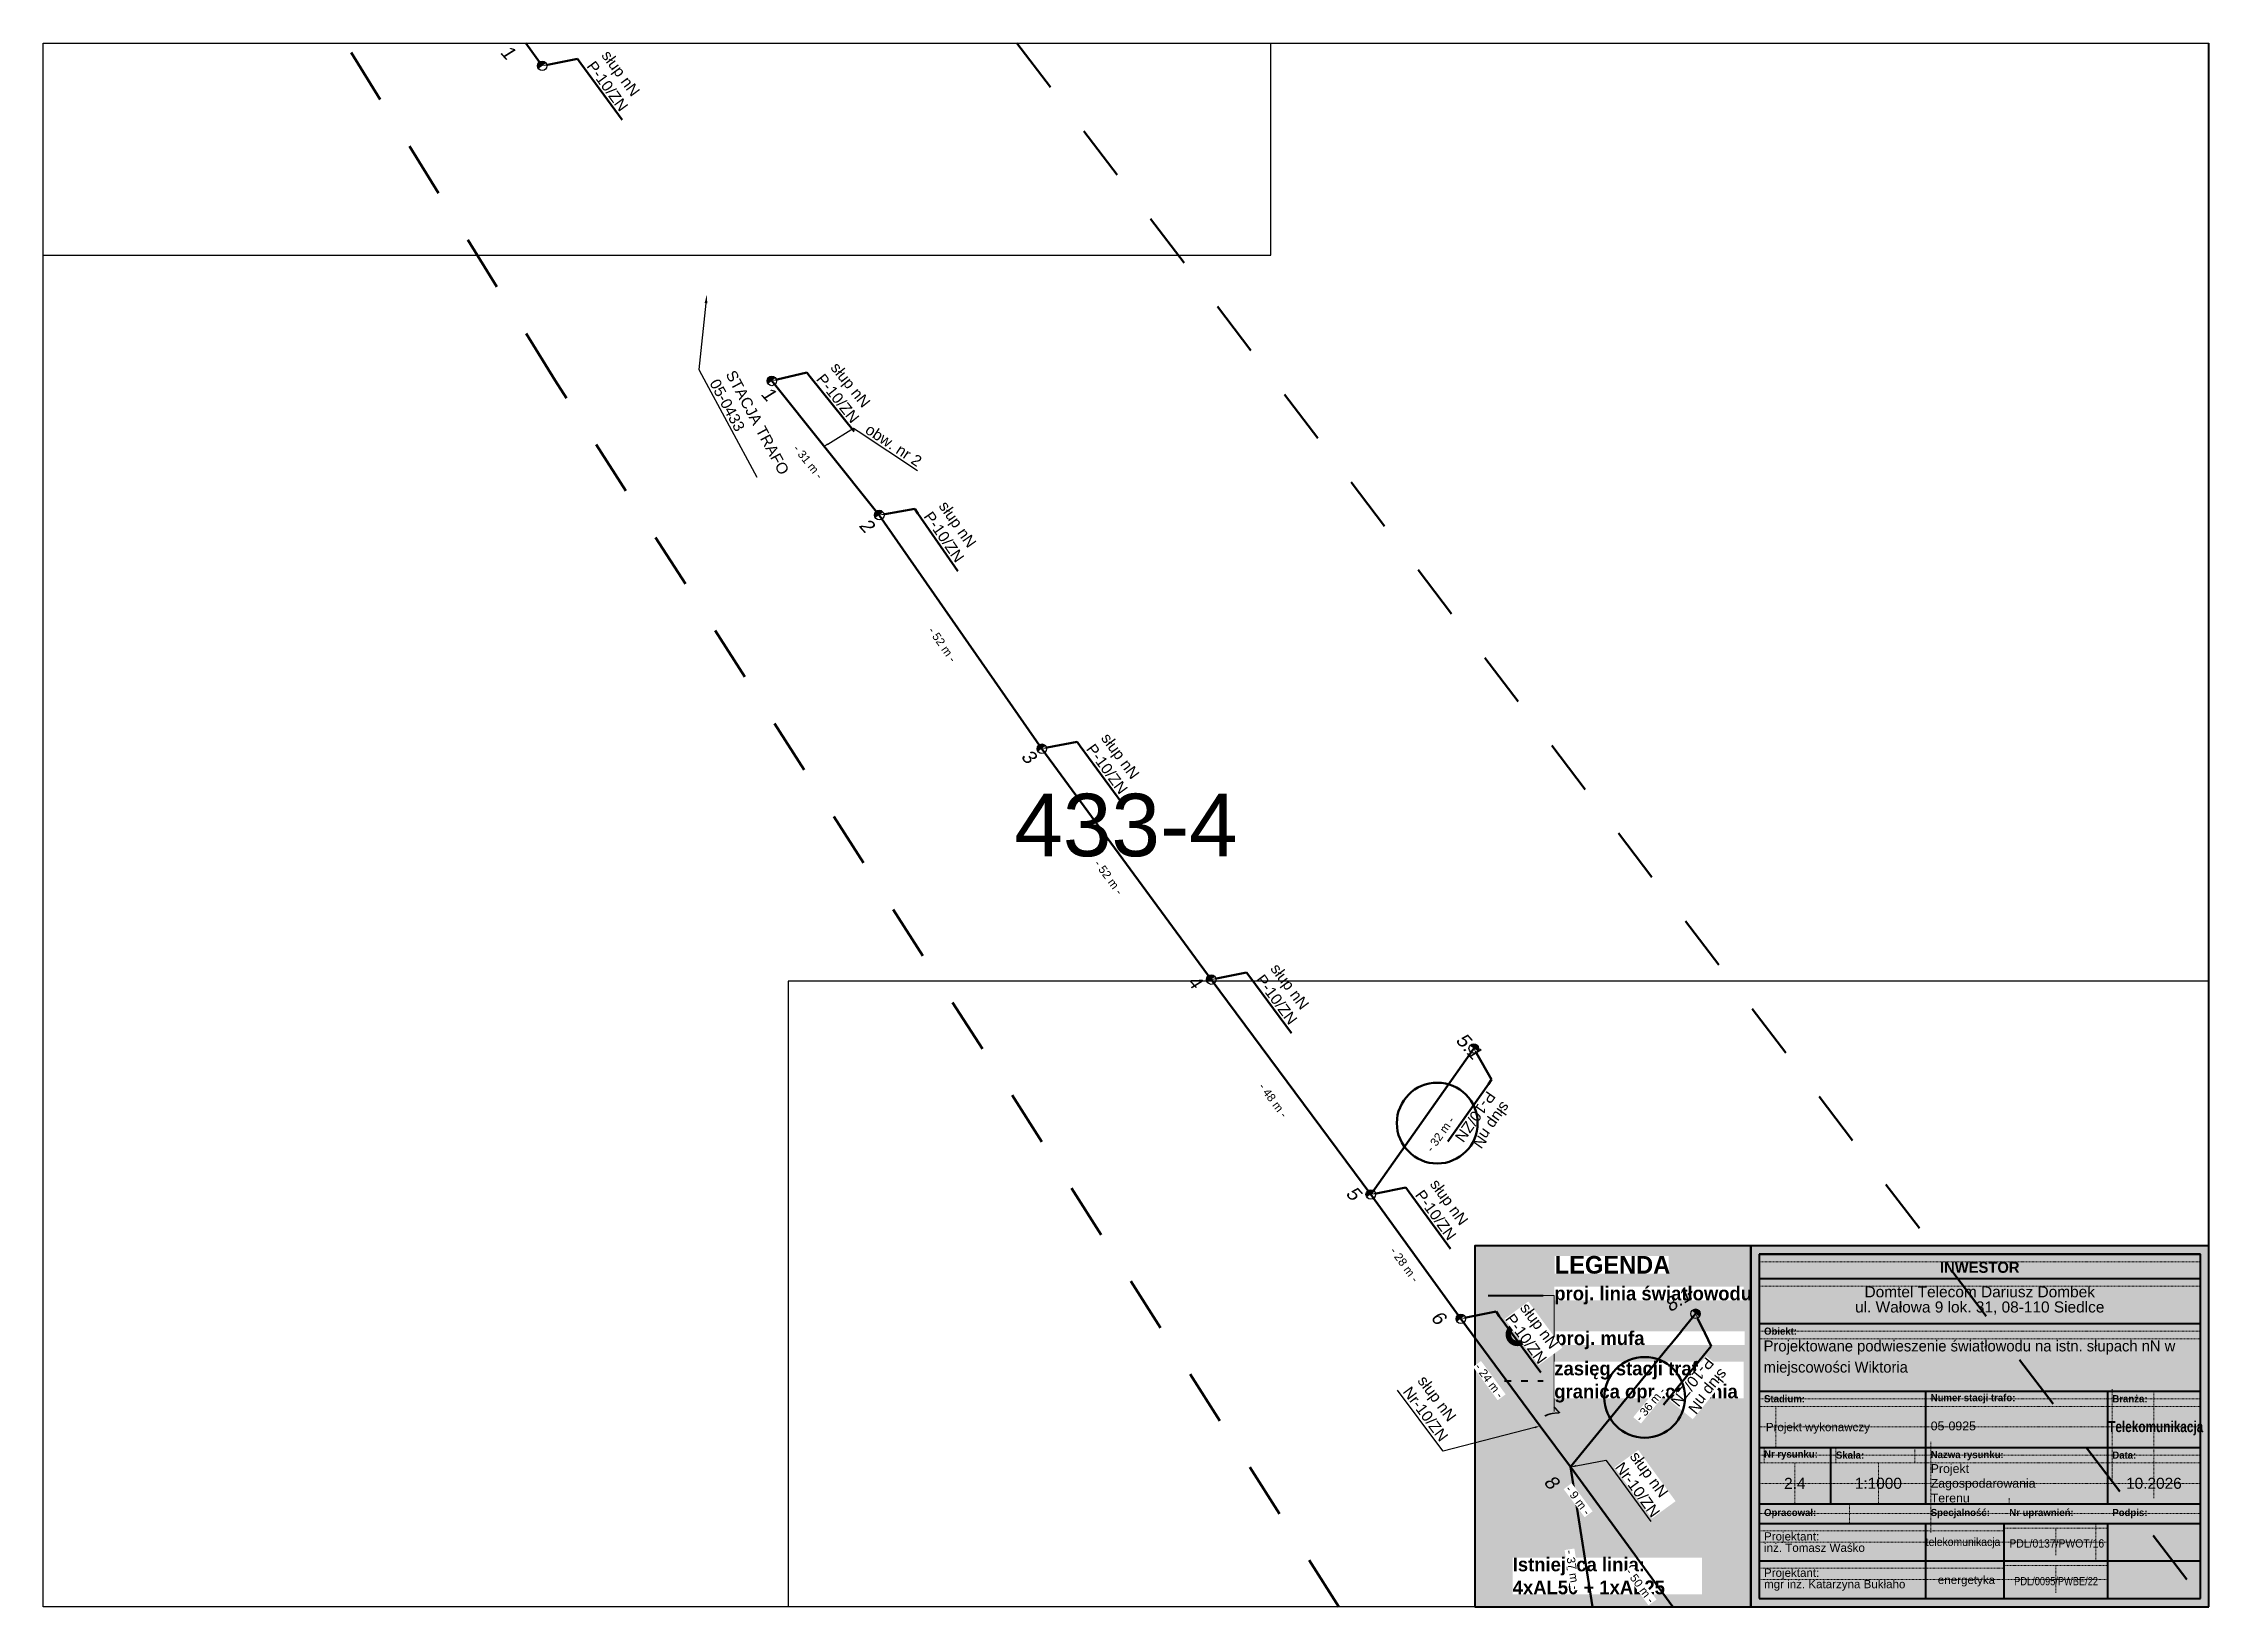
# Paper-space layout '433-4' of a CAD drawing. Header units: millimetres. Extents: x 0 to 393, y 0 to 283.
# The model-space entities are those that its viewports show. They can reach past a viewport. Long polylines and large blocks are cut down to what shows.
import ezdxf
from ezdxf import colors
from ezdxf.entities.mleader import LeaderData, LeaderLine
from ezdxf.enums import TextEntityAlignment as Align
from ezdxf.math import Vec2, Vec3

# ---------------------------------------------------------------- set-up
doc = ezdxf.new("R2010")
doc.units = ezdxf.units.MM
for name, pattern in [('4002', [2, 1, -1]), ('ACAD_ISO03W100', [30, 12, -18]), ('DGN Style 2', [0.005224, 0.003135, -0.00209])]:
    doc.linetypes.add(name, pattern=pattern)
doc.layers.add('!tele', color=30, linetype='Continuous', lineweight=50, plot=False)
doc.layers.add('@KonstrTabelki', color=253, linetype='DGN Style 2', lineweight=0, plot=False)
for name, color, linetype, lineweight in [('!trafo', 6, '4002', 50), ('@Tabelka', 7, 'Continuous', 13), ('_mm zasięg trafo', 6, 'ACAD_ISO03W100', 35), ('_numery', 7, 'Continuous', 40), ('_PRZEWIESZENIA', 6, 'Continuous', 50), ('_światłowód', 30, 'Continuous', 50)]:
    doc.layers.add(name, color=color, linetype=linetype, lineweight=lineweight)
for name, color, linetype in [('_MM mufy', 3, 'Continuous'), ('_MM opisy', 7, 'Continuous'), ('_MM slupy', 5, 'Continuous'), ('_mm trafo', 3, 'Continuous')]:
    doc.layers.add(name, color=color, linetype=linetype)
doc.layers.add('DIM', color=7, linetype='Continuous', plot=False)
doc.styles.add('BardzoMale-PrawaGora', font='arial.ttf', dxfattribs={"height": 0.0025})
doc.styles.get("Standard").update_dxf_attribs({"font": 'arial.ttf'})
doc.dimstyles.new('opis linie', dxfattribs={"dimtxt": 1.5, "dimasz": 0.18, "dimexe": 0.18, "dimexo": 0.0625, "dimgap": 2.5, "dimtad": 4, "dimdec": 0, "dimzin": 0, "dimdsep": 46, "dimtxsty": 'Standard', "dimcen": 0.09, "dimse1": 1, "dimse2": 1, "dimsd1": 1, "dimsd2": 1, "dimclrt": 256, "dimadec": 0, "dimazin": 0, "dimtfac": 1, "dimtdec": 0, "dimtofl": 0, "dimtmove": 0, "dimatfit": 3, "dimfxl": 1, "dimtfill": 1, "dimtolj": 1, "dimtzin": 0, "dimarcsym": 0})

# ---------------------------------------------------------------- blocks, each defined once
blk = doc.blocks.new('tabelka')
at = {"true_color": 0xffffff, "transparency": 33554687}
h = blk.add_hatch(color=7, dxfattribs=at)
h.dxf.hatch_style = 1
h.paths.add_polyline_path([(-83, 65.41), (0, 65.41), (0, 0), (-83, 0)])
at = {"layer": '@KonstrTabelki', "lineweight": 0}
for p, q in [((-1.5, 62.52), (-81.5, 62.52)), ((-1.5, 58.08), (-81.5, 58.08)), ((-1.5, 49.94), (-81.5, 49.94)), ((-81.5, 48.55), (-1.5, 48.55)), ((-17.47, 39.44), (-17.47, 22.94)), ((-1.5, 37.69), (-81.5, 37.69)), ((-81.5, 36.3), (-1.5, 36.3)), ((-78.46, 36.3), (-78.46, 28.86)), ((-9.93, 19.68), (-9.93, 39.08)), ((-81.5, 32.58), (-1.5, 32.58)), ((-80.6, 28.86), (-80.6, 26.08)), ((-67.58, 28.86), (-67.58, 26.08)), ((-53.27, 26.08), (-53.27, 28.86)), ((-50.39, 29.9), (-50.39, 18.64)), ((-17.47, 28.86), (-17.47, 22.94)), ((-9.93, 19.68), (-9.93, 28.86)), ((-1.5, 27.47), (-81.5, 27.47)), ((-81.5, 26.08), (-1.5, 26.08)), ((-74.99, 18.64), (-74.99, 26.08)), ((-59.88, 18.64), (-59.88, 26.08)), ((-1.5, 27.47), (-18.36, 27.47)), ((-1.5, 22.36), (-81.5, 22.36)), ((-36.15, 19.68), (-36.15, 18.64)), ((-1.5, 22.36), (-18.36, 22.36)), ((-81.5, 16.88), (-1.5, 16.88)), ((-65.11, 18.64), (-65.11, 15.11)), ((-50.39, 18.64), (-50.39, 13.41)), ((-37.05, 13.77), (-81.5, 13.77)), ((-37.05, 14.25), (-18.36, 14.25)), ((-27.71, 14.25), (-27.71, 9.31)), ((-20.43, 15.11), (-20.43, 8.31)), ((-37.05, 11.71), (-81.5, 11.71)), ((-18.36, 11.71), (-37.05, 11.71)), ((-37.05, 6.97), (-81.5, 6.97)), ((-37.05, 4.9), (-81.5, 4.9)), ((-37.05, 7.44), (-18.36, 7.44)), ((-18.36, 4.9), (-37.05, 4.9)), ((-27.71, 7.44), (-27.71, 2.5))]:
    blk.add_line(p, q, dxfattribs=at)
at = {"layer": '@KonstrTabelki'}
for points in [[(-51.29, 28.86), (-51.29, 39.08)], [(-51.29, 18.64), (-51.29, 28.86)]]:
    blk.add_lwpolyline(points, dxfattribs=at)
at = {"layer": '@Tabelka', "lineweight": 40}
for p, q in [((0, 65.41), (-83, 65.41)), ((-83, 65.41), (-83, 0)), ((-81.5, 63.91), (-1.5, 63.91)), ((-1.5, 63.91), (-81.5, 63.91)), ((-81.5, 63.91), (-81.5, 1.5)), ((-1.5, 1.5), (-1.5, 63.91)), ((0, 0), (0, 65.41)), ((-81.5, 59.47), (-1.5, 59.47)), ((-81.5, 51.33), (-1.5, 51.33)), ((-81.5, 39.08), (-1.5, 39.08)), ((-81.5, 39.08), (-18.36, 39.08)), ((-51.29, 28.86), (-51.29, 39.08)), ((-51.29, 28.86), (-51.29, 35.67)), ((-18.36, 39.08), (-18.36, 28.86)), ((-81.5, 28.86), (-18.36, 28.86)), ((-68.48, 18.64), (-68.48, 28.86)), ((-51.29, 18.64), (-51.29, 28.86)), ((-18.36, 28.86), (-1.5, 28.86)), ((-18.36, 28.86), (-18.36, 18.64)), ((-51.29, 18.64), (-51.29, 25.45)), ((-18.36, 25.45), (-18.36, 18.64)), ((-81.5, 18.64), (-1.5, 18.64)), ((-81.5, 18.64), (-1.5, 18.64)), ((-81.5, 15.11), (-1.5, 15.11)), ((-51.29, 1.5), (-51.29, 15.11)), ((-37.05, 1.5), (-37.05, 15.11)), ((-18.36, 15.11), (-18.36, 1.5)), ((-81.5, 8.31), (-1.5, 8.31)), ((-81.5, 8.31), (-1.5, 8.31)), ((-81.5, 1.5), (-1.5, 1.5)), ((-83, 0), (0, 0))]:
    blk.add_line(p, q, dxfattribs=at)
at = {"layer": '@Tabelka'}
for s, insert, char_height, attachment_point, line_spacing_factor in [('{\\fLato Light|b1|i0|c238|p34;INWESTOR}', (-41.5, 62.52), 2, 2, 0.825), ('Domtel Telecom Dariusz Dombek\\Pul. Wałowa 9 lok. 31, 08-110 Siedlce', (-41.5, 58.08), 2, 2, 0.825), ('{\\fLato Light|b1|i0|c238|p34;Obiekt:}', (-80.6, 49.94), 1.3, 4, 0.946154), ('{\\fLato Light|b1|i0|c238|p34;Branża:}', (-17.47, 37.69), 1.3, 4, 0.946154), ('Projekt wykonawczy', (-80.27, 32.34), 1.5, 4, 0.825), ('{\\fLato Light|b1|i0|c238|p34;\\W0.8;Telekomunikacja}', (-9.6, 32.34), 2, 5, 0.76875), ('{\\fLato Light|b1|i0|c238|p34;Nr rysunku:}', (-80.6, 27.47), 1.3, 4, 0.946154), ('{\\fLato Light|b1|i0|c238|p34;Skala:}', (-67.58, 27.47), 1.3, 4, 0.946154), ('{\\fLato Light|b1|i0|c238|p34;Nazwa rysunku:}', (-50.39, 27.38), 1.3, 4, 0.946154), ('{\\fLato Light|b1|i0|c238|p34;Data:}', (-17.47, 27.47), 1.3, 4, 0.946154), ('10.2026', (-9.93, 22.36), 2, 5, 0.825), ('{\\fLato Light|b1|i0|c238|p34;Opracował:}', (-80.6, 16.88), 1.3, 4, 0.946154), ('{\\fLato Light|b1|i0|c238|p34;Specjalność:}', (-50.39, 16.88), 1.3, 4, 0.946154), ('{\\fLato Light|b1|i0|c238|p34;Nr uprawnień:}', (-36.15, 16.88), 1.3, 4, 0.946154), ('{\\fLato Light|b1|i0|c238|p34;Podpis:}', (-17.47, 16.88), 1.3, 4, 0.946154)]:
    blk.add_mtext(s, dxfattribs=dict(at, insert=insert, char_height=char_height, attachment_point=attachment_point, line_spacing_factor=line_spacing_factor))
for s, insert, char_height, width, attachment_point, line_spacing_factor in [('{\\fLato Light|b1|i0|c238|p34;Stadium:}', (-80.6, 37.69), 1.3, 8.6456, 4, 0.946154), ('{\\fLato Light|b1|i0|c238|p34;Numer stacji trafo:}', (-50.39, 37.69), 1.3, 16.1141, 4, 0.946154), ('Projektant:\\Pinż. Tomasz Waśko', (-80.6, 11.71), 1.5, 27.9275, 4, 0.825), ('{\\W0.9;telekomunikacja}', (-44.53, 11.53), 1.5, 22.915, 5, 0.825), ('{\\W0.9;PDL/0137/PWOT/16}', (-27.54, 11.46), 1.5, 22.915, 5, 0.825), ('Projektant:\\Pmgr inż. Katarzyna Bukłaho', (-80.6, 4.9), 1.5, 27.9275, 4, 0.825), ('energetyka', (-43.91, 4.64), 1.5, 22.915, 5, 0.825), ('{\\W0.8;PDL/0095/PWBE/22}', (-27.66, 4.62), 1.5, 22.915, 5, 0.825)]:
    blk.add_mtext(s, dxfattribs=dict(at, insert=insert, char_height=char_height, width=width, attachment_point=attachment_point, line_spacing_factor=line_spacing_factor))
blk = doc.blocks.new('mufa')
at = {"layer": '_MM mufy'}
h = blk.add_hatch(color=256, dxfattribs=at)
h.dxf.hatch_style = 1
h.paths.add_polyline_path([(2.15, 0.12, 1), (-2.1, -0.05, 1)])
h.paths.add_polyline_path([(-1.1, -0.01, -1), (1.15, 0.08, -1)], flags=16)
h.paths.add_polyline_path([(-0.83, 0, -1), (0.88, 0.07, -1)], flags=0)
blk = doc.blocks.new('legenda')
at = {"true_color": 0xffffff, "transparency": 33554687}
h = blk.add_hatch(color=7, dxfattribs=at)
h.dxf.hatch_style = 1
h.paths.add_polyline_path([(-50, 65.41), (0, 65.41), (0, 0), (-50, 0)])
at = {"lineweight": 40}
blk.add_lwpolyline([(0, 65.41), (-50, 65.41), (-50, 0)], dxfattribs=at)
at = {"layer": '_mm zasięg trafo', "lineweight": 40, "ltscale": 0.1}
blk.add_lwpolyline([(-47.62, 40.95), (-37.62, 40.95)], dxfattribs=at)
at = {"layer": '_światłowód', "lineweight": 40}
blk.add_lwpolyline([(-47.62, 56.41), (-37.62, 56.41)], dxfattribs=at)
at = {"layer": '_mm zasięg trafo'}
blk.add_blockref('mufa', (-42.35, 49.31), dxfattribs=at)
at = {"layer": '_mm zasięg trafo', "bg_fill": 3, "box_fill_scale": 1, "bg_fill_color": 256, "bg_fill_transparency": 0}
for s, width, heights, insert, char_height, attachment_point in [('{\\fLato Light|b1|i0|c238|p34;\\C7;LEGENDA}', 20.65, [-3.27], (-35.53, 63.58), 3.2, 1), ('\\pxt4;{\\fLato Light|b1|i0|c238|p34;\\C7;proj. linia światłowodu}', 34.3358, [0], (-35.62, 56.41), 2.5, 4)]:
    blk.add_mtext_dynamic_manual_height_columns(s, width=width, gutter_width=1, heights=heights, dxfattribs=dict(at, insert=insert, char_height=char_height, attachment_point=attachment_point))
at = {"layer": 'Defpoints', "color": 252, "lineweight": 0, "true_color": 0x939598}
blk.add_lwpolyline([(-37.62, 56.41), (-35.62, 56.41), (-35.62, 35.41)], dxfattribs=at)
at = {"layer": '_mm zasięg trafo', "char_height": 2.5, "attachment_point": 4, "bg_fill": 3, "box_fill_scale": 1, "bg_fill_color": 256, "bg_fill_transparency": 0}
for s, heights, insert in [('\\pxt4;{\\fLato Light|b1|i0|c238|p34;\\C7;proj. mufa}', [0], (-35.44, 48.3)), ('\\pxt4;{\\fLato Light|b1|i0|c238|p34;\\C7;zasięg stacji trafo - granica opracowania}', [-7.36], (-35.62, 40.72))]:
    blk.add_mtext_dynamic_manual_height_columns(s, width=34.3358, gutter_width=1, heights=heights, dxfattribs=dict(at, insert=insert))
at = {"lineweight": 40}
blk.add_lwpolyline([(-50, 0), (0, 0), (0, 65.41)], dxfattribs=at)
at = {"layer": '_mm zasięg trafo', "insert": (-43.16, 5.56), "char_height": 2.5, "attachment_point": 4, "bg_fill": 3, "box_fill_scale": 1, "bg_fill_color": 256, "bg_fill_transparency": 0}
blk.add_mtext_dynamic_manual_height_columns('\\pxt4;{\\fLato Light|b1|i0|c238|p34;\\C7;Istniejąca linia:\\P4xAL50 + 1xAL25}', width=34.3358, gutter_width=1, heights=[-6.79], dxfattribs=at)
blk = doc.blocks.new('ZN')
at = {"layer": '_MM slupy', "transparency": 33554687}
h = blk.add_hatch(color=256, dxfattribs=at)
h.dxf.hatch_style = 1
h.paths.add_polyline_path([(0, -0.86), (0, 0.86, 1)])
at = {"layer": '_MM slupy'}
blk.add_circle((0, 0), 0.857, dxfattribs=at)
blk = doc.blocks.new('*D320')
at = {"layer": 'Defpoints', "color": 0}
for p in [(7544631.11, 5807665.61), (7544631.85, 5807665.73), (7544636.81, 5807629.11)]:
    blk.add_point(p, dxfattribs=at)
at = {"layer": 'DIM', "insert": (7544631.47, 5807646.97), "char_height": 1.5, "attachment_point": 5, "rotation": 278.8759, "bg_fill": 3, "box_fill_scale": 1.1, "bg_fill_color": 9, "bg_fill_true_color": 13158600, "bg_fill_transparency": 0}
blk.add_mtext('\\A1;- 37 m -', dxfattribs=at)
blk = doc.blocks.new('*D330')
at = {"layer": 'Defpoints', "color": 0}
for p in [(7544631.11, 5807665.61), (7544631.72, 5807666.05), (7544660.41, 5807625.52)]:
    blk.add_point(p, dxfattribs=at)
at = {"layer": 'DIM', "insert": (7544643.73, 5807644.08), "char_height": 1.5, "attachment_point": 5, "rotation": 306.1614, "bg_fill": 3, "box_fill_scale": 1.1, "bg_fill_color": 9, "bg_fill_true_color": 13158600, "bg_fill_transparency": 0}
blk.add_mtext('\\A1;- 50 m -', dxfattribs=at)
blk = doc.blocks.new('*D331')
at = {"layer": 'Defpoints', "color": 0}
for p in [(7544653.76, 5807693.39), (7544654.34, 5807692.92), (7544631.11, 5807665.61)]:
    blk.add_point(p, dxfattribs=at)
at = {"layer": 'DIM', "insert": (7544645.55, 5807676.96), "char_height": 1.5, "attachment_point": 5, "rotation": 50.8084, "bg_fill": 3, "box_fill_scale": 1.1, "bg_fill_color": 9, "bg_fill_true_color": 13158600, "bg_fill_transparency": 0}
blk.add_mtext('\\A1;- 36 m -', dxfattribs=at)
blk = doc.blocks.new('*D332')
at = {"layer": 'Defpoints', "color": 0}
for p in [(7544625.58, 5807673.02), (7544626.18, 5807673.47), (7544631.11, 5807665.61)]:
    blk.add_point(p, dxfattribs=at)
at = {"layer": 'DIM', "insert": (7544632.47, 5807659.58), "char_height": 1.5, "attachment_point": 5, "rotation": 306.7336, "bg_fill": 3, "box_fill_scale": 1.1, "bg_fill_color": 9, "bg_fill_true_color": 13158600, "bg_fill_transparency": 0}
blk.add_mtext('\\A1;- 9 m -', dxfattribs=at)
blk = doc.blocks.new('*D333')
at = {"layer": 'Defpoints', "color": 0}
for p in [(7544611.21, 5807692.48), (7544611.81, 5807692.93), (7544625.58, 5807673.02)]:
    blk.add_point(p, dxfattribs=at)
at = {"layer": 'DIM', "insert": (7544616.38, 5807681.26), "char_height": 1.5, "attachment_point": 5, "rotation": 306.4436, "bg_fill": 3, "box_fill_scale": 1.1, "bg_fill_color": 9, "bg_fill_true_color": 13158600, "bg_fill_transparency": 0}
blk.add_mtext('\\A1;- 24 m -', dxfattribs=at)
blk = doc.blocks.new('*D334')
at = {"layer": 'Defpoints', "color": 0}
for p in [(7544595.48, 5807715.45), (7544594.87, 5807715.01), (7544611.21, 5807692.48)]:
    blk.add_point(p, dxfattribs=at)
at = {"layer": 'DIM', "insert": (7544601, 5807702.27), "char_height": 1.5, "attachment_point": 5, "rotation": 305.9517, "bg_fill": 3, "box_fill_scale": 1.1, "bg_fill_color": 9, "bg_fill_true_color": 13158600, "bg_fill_transparency": 0}
blk.add_mtext('\\A1;- 28 m -', dxfattribs=at)
blk = doc.blocks.new('*D335')
at = {"layer": 'Defpoints', "color": 0}
for p in [(7544613.54, 5807741.48), (7544614.15, 5807741.05), (7544594.87, 5807715.01)]:
    blk.add_point(p, dxfattribs=at)
at = {"layer": 'DIM', "insert": (7544607.49, 5807725.93), "char_height": 1.5, "attachment_point": 5, "rotation": 54.8037, "bg_fill": 3, "box_fill_scale": 1.1, "bg_fill_color": 9, "bg_fill_true_color": 13158600, "bg_fill_transparency": 0}
blk.add_mtext('\\A1;- 32 m -', dxfattribs=at)
blk = doc.blocks.new('*D336')
at = {"layer": 'Defpoints', "color": 0}
for p in [(7544486.31, 5807862.47), (7544505.21, 5807837.7), (7544505.8, 5807838.17)]:
    blk.add_point(p, dxfattribs=at)
at = {"layer": 'DIM', "insert": (7544492.92, 5807847.81), "char_height": 1.5, "attachment_point": 5, "rotation": 308.7316, "bg_fill": 3, "box_fill_scale": 1.1, "bg_fill_color": 9, "bg_fill_true_color": 13158600, "bg_fill_transparency": 0}
blk.add_mtext('\\A1;- 31 m -', dxfattribs=at)
blk = doc.blocks.new('*D337')
at = {"layer": 'Defpoints', "color": 0}
for p in [(7544505.8, 5807838.17), (7544534.64, 5807795.38), (7544535.26, 5807795.81)]:
    blk.add_point(p, dxfattribs=at)
at = {"layer": 'DIM', "insert": (7544517.23, 5807814.7), "char_height": 1.5, "attachment_point": 5, "rotation": 304.8174, "bg_fill": 3, "box_fill_scale": 1.1, "bg_fill_color": 9, "bg_fill_true_color": 13158600, "bg_fill_transparency": 0}
blk.add_mtext('\\A1;- 52 m -', dxfattribs=at)
blk = doc.blocks.new('*D338')
at = {"layer": 'Defpoints', "color": 0}
for p in [(7544535.26, 5807795.81), (7544565.37, 5807753.51), (7544565.97, 5807753.95)]:
    blk.add_point(p, dxfattribs=at)
at = {"layer": 'DIM', "insert": (7544547.38, 5807772.5), "char_height": 1.5, "attachment_point": 5, "rotation": 306.2651, "bg_fill": 3, "box_fill_scale": 1.1, "bg_fill_color": 9, "bg_fill_true_color": 13158600, "bg_fill_transparency": 0}
blk.add_mtext('\\A1;- 52 m -', dxfattribs=at)
blk = doc.blocks.new('*D339')
at = {"layer": 'Defpoints', "color": 0}
for p in [(7544565.97, 5807753.95), (7544594.27, 5807714.56), (7544594.87, 5807715.01)]:
    blk.add_point(p, dxfattribs=at)
at = {"layer": 'DIM', "insert": (7544577.2, 5807732.09), "char_height": 1.5, "attachment_point": 5, "rotation": 306.5816, "bg_fill": 3, "box_fill_scale": 1.1, "bg_fill_color": 9, "bg_fill_true_color": 13158600, "bg_fill_transparency": 0}
blk.add_mtext('\\A1;- 48 m -', dxfattribs=at)
blk = doc.blocks.new('*D340')
at = {"layer": 'Defpoints', "color": 0}
for p in [(7544420.59, 5807952.48), (7544421.19, 5807952.92), (7544444.7, 5807919.58)]:
    blk.add_point(p, dxfattribs=at)
at = {"layer": 'DIM', "insert": (7544430.63, 5807934.55), "char_height": 1.5, "attachment_point": 5, "rotation": 306.235, "bg_fill": 3, "box_fill_scale": 1.1, "bg_fill_color": 9, "bg_fill_true_color": 13158600, "bg_fill_transparency": 0}
blk.add_mtext('\\A1;- 41 m -', dxfattribs=at)
blk = doc.blocks.new('q')
at = {"layer": '_MM slupy'}
blk.add_blockref('ZN', (0, 0), dxfattribs=at)
at = {"layer": '_MM opisy'}
ml = blk.add_multileader_mtext('Standard', dxfattribs=at)
ml.set_content('\\pxql;słup nN\\PP-10/ZN', color=256)
ml.set_leader_properties()
ml.build(insert=Vec2(0, 0))
ml.multileader.update_dxf_attribs({"has_text_frame": 1, "text_left_attachment_type": 5, "text_right_attachment_type": 5, "dogleg_length": 1, "arrow_head_size": 1})
ctx = ml.context
ctx.base_point, ctx.char_height, ctx.arrow_head_size, ctx.landing_gap_size, ctx.plane_origin = Vec3(3.75, 5.9), 2, 1, 1, Vec3(1.72, -1.42)
ctx.left_attachment, ctx.right_attachment = 5, 5
notes = []
notes.append((ctx, [(0, (1, 1, 0), (2.75, 5.9), (1, 0), 1, [(0, [(0, 0), (2.75, 5.9)], 0, [])])]))
ctx.mtext.insert, ctx.mtext.flow_direction = Vec3(4.75, 11.7), 5
ctx.mtext.has_bg_fill, ctx.mtext.bg_color, ctx.mtext.bg_scale_factor, ctx.mtext.bg_transparency, ctx.mtext.use_window_bg_color = 1, -1023410175, 1, 0, 1
for ctx, leaders in notes:
    for number, flags, end, landing, length, lines in leaders:
        leader = LeaderData()
        leader.index, (leader.has_last_leader_line, leader.has_dogleg_vector, leader.attachment_direction) = number, flags
        leader.last_leader_point, leader.dogleg_vector, leader.dogleg_length = Vec3(end), Vec3(landing), length
        for number, points, colour, breaks in lines:
            line = LeaderLine()
            line.index, line.vertices, line.color, line.breaks = number, Vec3.list(points), colors.encode_raw_color(colour), breaks
            leader.lines.append(line)
        ctx.leaders.append(leader)

msp = doc.modelspace()

# ---------------------------------------------------------------- linework, layer by layer
at = {"layer": '!tele'}
for points in [[(7544366.04, 5808061.48), (7544356.3, 5808040.19), (7544385.84, 5807999.73), (7544420.59, 5807952.48), (7544444.7, 5807919.58)], [(7544486.31, 5807862.47), (7544505.8, 5807838.17), (7544535.26, 5807795.81), (7544565.97, 5807753.95), (7544594.87, 5807715.01)], [(7544613.54, 5807741.48), (7544594.87, 5807715.01), (7544611.21, 5807692.48), (7544625.58, 5807673.02), (7544631.11, 5807665.61)], [(7544653.76, 5807693.39), (7544631.11, 5807665.61), (7544660.41, 5807625.52), (7544679.18, 5807600.29), (7544699.64, 5807572.23), (7544736.56, 5807532.57), (7544766.44, 5807502.21), (7544796.55, 5807470.5), (7544820.72, 5807444.84), (7544854.19, 5807408.04), (7544891.7, 5807368.59), (7544929.19, 5807327.08)], [(7544631.11, 5807665.61), (7544636.81, 5807629.11), (7544648.15, 5807585.19), (7544658.31, 5807547.54)]]:
    msp.add_lwpolyline(points, dxfattribs=at)
at = {"layer": '!trafo', "ltscale": 10}
msp.add_lwpolyline([(7544082.13, 5808448.38), (7544167.59, 5808501.43), (7544481.87, 5807987.87), (7544782.88, 5807592.58), (7544936.53, 5807377.47), (7545050.37, 5807475.25), (7545086.68, 5807419.38), (7544929.65, 5807282.21), (7544686.61, 5807553.19), (7544696.16, 5807510.34), (7544647.98, 5807511.04), (7544607.69, 5807611.16), (7544447.06, 5807862.58)], close=True, dxfattribs=at)

# ---------------------------------------------------------------- next in the draw order: block references
at = {"layer": '!tele'}
for p, rotation in [((7544444.7, 5807919.58), 306.2349583971088), ((7544486.31, 5807862.47), 308.7316218381879), ((7544505.8, 5807838.17), 304.8173551259287), ((7544535.26, 5807795.81), 306.2651104780302), ((7544565.97, 5807753.95), 306.5816015926025), ((7544613.54, 5807741.48), 234.8036582294614), ((7544653.76, 5807693.39), 230.8084422624497)]:
    msp.add_blockref('q', p, dxfattribs=dict(at, rotation=rotation))

# ---------------------------------------------------------------- next in the draw order: leaders
at = {"layer": '_MM opisy'}
ml = msp.add_multileader_mtext('Standard', dxfattribs=at)
ml.set_content('\\pxql;słup nN\\PNr-10/ZN', color=256)
ml.set_leader_properties()
ml.build(insert=Vec2(0, 0))
ml.multileader.update_dxf_attribs({"has_text_frame": 1, "text_left_attachment_type": 5, "text_right_attachment_type": 5, "dogleg_length": 1, "arrow_head_size": 1})
ctx = ml.context
ctx.base_point, ctx.char_height, ctx.arrow_head_size, ctx.landing_gap_size, ctx.plane_origin, ctx.plane_x_axis, ctx.plane_y_axis = Vec3(7544638.09, 5807666.06), 2, 1, 1, Vec3(7544630.98, 5807663.39), Vec3(0.590062, -0.807358), Vec3(0.807358, 0.590062)
ctx.left_attachment, ctx.right_attachment = 5, 5
notes = []
notes.append((ctx, [(0, (1, 1, 0), (7544637.5, 5807666.87), (0.590062, -0.807358), 1, [(0, [(7544631.11, 5807665.61), (7544637.5, 5807666.87)], 0, [])])]))
ctx.mtext.insert, ctx.mtext.text_direction, ctx.mtext.flow_direction = Vec3(7544643.36, 5807668.68), Vec3(0.590062, -0.807358), 5
ctx.mtext.has_bg_fill, ctx.mtext.bg_color, ctx.mtext.bg_scale_factor, ctx.mtext.bg_transparency, ctx.mtext.use_window_bg_color = 1, -1023410175, 1, 0, 1
for ctx, leaders in notes:
    for number, flags, end, landing, length, lines in leaders:
        leader = LeaderData()
        leader.index, (leader.has_last_leader_line, leader.has_dogleg_vector, leader.attachment_direction) = number, flags
        leader.last_leader_point, leader.dogleg_vector, leader.dogleg_length = Vec3(end), Vec3(landing), length
        for number, points, colour, breaks in lines:
            line = LeaderLine()
            line.index, line.vertices, line.color, line.breaks = number, Vec3.list(points), colors.encode_raw_color(colour), breaks
            leader.lines.append(line)
        ctx.leaders.append(leader)

# ---------------------------------------------------------------- next in the draw order: block references
at = {"layer": '!tele', "rotation": 305.9516954749619}
msp.add_blockref('q', (7544594.87, 5807715.01), dxfattribs=at)

# ---------------------------------------------------------------- next in the draw order: dimensions: what is measured, and where the dimension line sits
at = {"layer": 'DIM'}
dim = msp.add_aligned_dim(p1=(7544444.7, 5807919.58), p2=(7544420.59, 5807952.48), distance=-0.75, dimstyle='opis linie', override={"dimpost": '- <> m -'}, dxfattribs=at)
dim.commit()
dim.dimension.update_dxf_attribs({"geometry": '*D340', "text_midpoint": (7544430.63, 5807934.55)})

# ---------------------------------------------------------------- next in the draw order: leaders
at = {"layer": '_mm trafo', "color": 3}
ml = msp.add_multileader_mtext('Standard', dxfattribs=at)
ml.set_content('STACJA TRAFO\\P05-0433', color=3)
ml.set_leader_properties()
ml.build(insert=Vec2(0, 0))
ml.multileader.update_dxf_attribs({"has_text_frame": 1, "text_left_attachment_type": 5, "text_right_attachment_type": 5, "dogleg_length": 1, "arrow_head_size": 1.5})
ctx = ml.context
ctx.base_point, ctx.char_height, ctx.arrow_head_size, ctx.plane_origin, ctx.plane_x_axis, ctx.plane_y_axis = Vec3(7544473.58, 5807863.66), 2, 1.5, Vec3(7544448.66, 5807861.05), Vec3(0.472535, -0.881312), Vec3(0.881312, 0.472535)
ctx.left_attachment, ctx.right_attachment, ctx.attachment_type = 5, 5, 2
notes = []
notes.append((ctx, [(0, (1, 1, 0), (7544473.11, 5807864.54), (0.472535, -0.881312), 1, [(0, [(7544474.53, 5807878.08)], 0, [])])]))
ctx.mtext.insert, ctx.mtext.text_direction, ctx.mtext.rotation, ctx.mtext.flow_direction = Vec3(7544479.65, 5807864.65), Vec3(0.472535, -0.881312), 6.129723, 5
ctx.mtext.has_bg_fill, ctx.mtext.bg_color, ctx.mtext.bg_scale_factor, ctx.mtext.bg_transparency, ctx.mtext.use_window_bg_color = 1, -1073741824, 1, 0, 1
for ctx, leaders in notes:
    for number, flags, end, landing, length, lines in leaders:
        leader = LeaderData()
        leader.index, (leader.has_last_leader_line, leader.has_dogleg_vector, leader.attachment_direction) = number, flags
        leader.last_leader_point, leader.dogleg_vector, leader.dogleg_length = Vec3(end), Vec3(landing), length
        for number, points, colour, breaks in lines:
            line = LeaderLine()
            line.index, line.vertices, line.color, line.breaks = number, Vec3.list(points), colors.encode_raw_color(colour), breaks
            leader.lines.append(line)
        ctx.leaders.append(leader)

# ---------------------------------------------------------------- next in the draw order: linework, layer by layer
at = {"layer": 'Defpoints', "color": 4}
msp.add_lwpolyline([(7544184.25, 5807885.28), (7544576.76, 5807885.28), (7544576.76, 5808168.68), (7544184.25, 5808168.68)], close=True, dxfattribs=at)

# ---------------------------------------------------------------- next in the draw order: block references
at = {"layer": '!tele', "rotation": 306.4435623834849}
msp.add_blockref('q', (7544611.21, 5807692.48), dxfattribs=at)

# ---------------------------------------------------------------- next in the draw order: texts
at = {"layer": '_numery', "oblique": 10}
msp.add_text('1', height=2.5, rotation=311.9867, dxfattribs=at).set_placement((7544436.96, 5807921.96))

# ---------------------------------------------------------------- next in the draw order: dimensions: what is measured, and where the dimension line sits
at = {"layer": 'DIM'}
dim = msp.add_aligned_dim(p1=(7544486.31, 5807862.47), p2=(7544505.8, 5807838.17), distance=-0.75, dimstyle='opis linie', override={"dimpost": '- <> m -'}, dxfattribs=at)
dim.commit()
dim.dimension.update_dxf_attribs({"geometry": '*D336', "text_midpoint": (7544492.92, 5807847.81)})

# ---------------------------------------------------------------- next in the draw order: texts
at = {"layer": '_numery', "oblique": 10}
msp.add_text('1', height=2.5, rotation=311.9867, dxfattribs=at).set_placement((7544484.19, 5807860.03))

# ---------------------------------------------------------------- next in the draw order: dimensions: what is measured, and where the dimension line sits
at = {"layer": 'DIM'}
dim = msp.add_aligned_dim(p1=(7544505.8, 5807838.17), p2=(7544535.26, 5807795.81), distance=-0.75, dimstyle='opis linie', override={"dimpost": '- <> m -'}, dxfattribs=at)
dim.commit()
dim.dimension.update_dxf_attribs({"geometry": '*D337', "text_midpoint": (7544517.23, 5807814.7)})

# ---------------------------------------------------------------- next in the draw order: leaders
at = {"layer": '_MM opisy', "color": 1}
ml = msp.add_multileader_mtext('Standard', dxfattribs=at)
ml.set_content('\\pxql;obw. nr 2', color=1)
ml.set_leader_properties()
ml.build(insert=Vec2(0, 0))
ml.multileader.update_dxf_attribs({"has_text_frame": 1, "text_left_attachment_type": 5, "text_right_attachment_type": 5, "dogleg_length": 1, "arrow_head_size": 1})
ctx = ml.context
ctx.base_point, ctx.char_height, ctx.arrow_head_size, ctx.landing_gap_size, ctx.plane_origin, ctx.plane_x_axis, ctx.plane_y_axis = Vec3(7544501.98, 5807853.35), 2, 1, 1, Vec3(7544496.24, 5807848.36), Vec3(0.834132, -0.551565), Vec3(0.551565, 0.834132)
ctx.left_attachment, ctx.right_attachment = 5, 5
notes = []
notes.append((ctx, [(0, (1, 1, 0), (7544501.14, 5807853.9), (0.834132, -0.551565), 1, [(0, [(7544495.59, 5807850.5), (7544501.14, 5807853.9)], 0, [])])]))
ctx.mtext.insert, ctx.mtext.text_direction, ctx.mtext.flow_direction = Vec3(7544504.16, 5807854.83), Vec3(0.834132, -0.551565), 5
ctx.mtext.has_bg_fill, ctx.mtext.bg_color, ctx.mtext.bg_scale_factor, ctx.mtext.bg_transparency, ctx.mtext.use_window_bg_color = 1, -1023410175, 1, 0, 1
at = {"layer": '_MM opisy'}
ml = msp.add_multileader_mtext('Standard', dxfattribs=at)
ml.set_content('\\pxql;słup nN\\PNr-10/ZN', color=256)
ml.set_leader_properties()
ml.build(insert=Vec2(0, 0))
ml.multileader.update_dxf_attribs({"has_text_frame": 1, "text_left_attachment_type": 5, "text_right_attachment_type": 5, "dogleg_length": 1, "arrow_head_size": 1})
ctx = ml.context
ctx.base_point, ctx.char_height, ctx.arrow_head_size, ctx.landing_gap_size, ctx.plane_origin, ctx.plane_x_axis, ctx.plane_y_axis = Vec3(7544599.61, 5807679.74), 2, 1, 1, Vec3(7544625.47, 5807670.79), Vec3(0.598095, -0.801425), Vec3(0.801425, 0.598095)
ctx.left_attachment, ctx.right_attachment = 5, 5
notes.append((ctx, [(0, (1, 1, 0), (7544608.01, 5807668.48), (-0.598095, 0.801425), 1, [(0, [(7544625.58, 5807673.02)], 0, [])])]))
ctx.mtext.insert, ctx.mtext.text_direction, ctx.mtext.flow_direction = Vec3(7544604.86, 5807682.41), Vec3(0.598095, -0.801425), 5
ctx.mtext.has_bg_fill, ctx.mtext.bg_color, ctx.mtext.bg_scale_factor, ctx.mtext.bg_transparency, ctx.mtext.use_window_bg_color = 1, -1023410175, 1, 0, 1
for ctx, leaders in notes:
    for number, flags, end, landing, length, lines in leaders:
        leader = LeaderData()
        leader.index, (leader.has_last_leader_line, leader.has_dogleg_vector, leader.attachment_direction) = number, flags
        leader.last_leader_point, leader.dogleg_vector, leader.dogleg_length = Vec3(end), Vec3(landing), length
        for number, points, colour, breaks in lines:
            line = LeaderLine()
            line.index, line.vertices, line.color, line.breaks = number, Vec3.list(points), colors.encode_raw_color(colour), breaks
            leader.lines.append(line)
        ctx.leaders.append(leader)

# ---------------------------------------------------------------- next in the draw order: texts
at = {"layer": '_numery', "oblique": 10}
msp.add_text('2', height=2.5, rotation=311.9867, dxfattribs=at).set_placement((7544501.97, 5807836.19))

# ---------------------------------------------------------------- next in the draw order: dimensions: what is measured, and where the dimension line sits
at = {"layer": 'DIM'}
for p1, p2, picture, middle in [((7544535.26, 5807795.81), (7544565.97, 5807753.95), '*D338', (7544547.38, 5807772.5)), ((7544636.81, 5807629.11), (7544631.11, 5807665.61), '*D320', (7544631.47, 5807646.97))]:
    dim = msp.add_aligned_dim(p1=p1, p2=p2, distance=-0.75, dimstyle='opis linie', override={"dimpost": '- <> m -'}, dxfattribs=at)
    dim.commit()
    dim.dimension.update_dxf_attribs({"geometry": picture, "text_midpoint": middle})

# ---------------------------------------------------------------- next in the draw order: texts
at = {"layer": '_numery', "oblique": 10}
msp.add_text('3', height=2.5, rotation=311.9867, dxfattribs=at).set_placement((7544531.35, 5807794.3))
at = {"layer": 'Defpoints', "color": 4}
msp.add_text('433-4', height=11.336, dxfattribs=at).set_placement((7544550.51, 5807781.98), align=Align.MIDDLE_CENTER)

# ---------------------------------------------------------------- next in the draw order: dimensions: what is measured, and where the dimension line sits
at = {"layer": 'DIM'}
dim = msp.add_aligned_dim(p1=(7544660.41, 5807625.52), p2=(7544631.11, 5807665.61), distance=-0.75, dimstyle='opis linie', override={"dimpost": '- <> m -'}, dxfattribs=at)
dim.commit()
dim.dimension.update_dxf_attribs({"geometry": '*D330', "text_midpoint": (7544643.73, 5807644.08)})

# ---------------------------------------------------------------- next in the draw order: dimensions: what is measured, and where the dimension line sits
dim = msp.add_aligned_dim(p1=(7544631.11, 5807665.61), p2=(7544653.76, 5807693.39), distance=-0.75, dimstyle='opis linie', override={"dimpost": '- <> m -'}, dxfattribs=at)
dim.commit()
dim.dimension.update_dxf_attribs({"geometry": '*D331', "text_midpoint": (7544645.55, 5807676.96)})

# ---------------------------------------------------------------- next in the draw order: texts
at = {"layer": '_numery', "oblique": 10}
msp.add_text('8.1', height=2.5, rotation=31.4741, dxfattribs=at).set_placement((7544649.13, 5807693.6))

# ---------------------------------------------------------------- next in the draw order: dimensions: what is measured, and where the dimension line sits
at = {"layer": 'DIM'}
dim = msp.add_aligned_dim(p1=(7544631.11, 5807665.61), p2=(7544625.58, 5807673.02), distance=-0.75, dimstyle='opis linie', override={"dimpost": '- <> m -'}, dxfattribs=at)
dim.commit()
dim.dimension.update_dxf_attribs({"geometry": '*D332', "text_midpoint": (7544632.47, 5807659.58)})

# ---------------------------------------------------------------- next in the draw order: linework, layer by layer
at = {"layer": '_PRZEWIESZENIA', "color": 3}
msp.add_circle((7544644.53, 5807678.22, 122.55), 7.32, dxfattribs=at)

# ---------------------------------------------------------------- next in the draw order: texts
at = {"layer": '_numery', "oblique": 10}
msp.add_text('8', height=2.5, rotation=311.9867, dxfattribs=at).set_placement((7544626.1, 5807662.76))

# ---------------------------------------------------------------- next in the draw order: dimensions: what is measured, and where the dimension line sits
at = {"layer": 'DIM'}
dim = msp.add_aligned_dim(p1=(7544625.58, 5807673.02), p2=(7544611.21, 5807692.48), distance=-0.75, dimstyle='opis linie', override={"dimpost": '- <> m -'}, dxfattribs=at)
dim.commit()
dim.dimension.update_dxf_attribs({"geometry": '*D333', "text_midpoint": (7544616.38, 5807681.26)})

# ---------------------------------------------------------------- next in the draw order: texts
at = {"layer": '_numery', "oblique": 10}
msp.add_text('7', height=2.5, rotation=311.9867, dxfattribs=at).set_placement((7544625.92, 5807675.41))

# ---------------------------------------------------------------- next in the draw order: dimensions: what is measured, and where the dimension line sits
at = {"layer": 'DIM'}
dim = msp.add_aligned_dim(p1=(7544611.21, 5807692.48), p2=(7544594.87, 5807715.01), distance=-0.75, dimstyle='opis linie', override={"dimpost": '- <> m -'}, dxfattribs=at)
dim.commit()
dim.dimension.update_dxf_attribs({"geometry": '*D334', "text_midpoint": (7544601, 5807702.27)})

# ---------------------------------------------------------------- next in the draw order: texts
at = {"layer": '_numery', "oblique": 10}
msp.add_text('6', height=2.5, rotation=311.9867, dxfattribs=at).set_placement((7544605.61, 5807692.59))

# ---------------------------------------------------------------- next in the draw order: dimensions: what is measured, and where the dimension line sits
at = {"layer": 'DIM'}
dim = msp.add_aligned_dim(p1=(7544594.87, 5807715.01), p2=(7544613.54, 5807741.48), distance=-0.75, dimstyle='opis linie', override={"dimpost": '- <> m -'}, dxfattribs=at)
dim.commit()
dim.dimension.update_dxf_attribs({"geometry": '*D335', "text_midpoint": (7544607.49, 5807725.93)})

# ---------------------------------------------------------------- next in the draw order: linework, layer by layer
at = {"layer": '_PRZEWIESZENIA', "color": 3}
msp.add_circle((7544606.93, 5807727.94, 122.55), 7.32, dxfattribs=at)

# ---------------------------------------------------------------- next in the draw order: texts
at = {"layer": '_numery', "oblique": 10}
msp.add_text('5.1', height=2.5, rotation=311.9867, dxfattribs=at).set_placement((7544610.14, 5807742.88))

# ---------------------------------------------------------------- next in the draw order: dimensions: what is measured, and where the dimension line sits
at = {"layer": 'DIM'}
dim = msp.add_aligned_dim(p1=(7544565.97, 5807753.95), p2=(7544594.87, 5807715.01), distance=-0.75, dimstyle='opis linie', override={"dimpost": '- <> m -'}, dxfattribs=at)
dim.commit()
dim.dimension.update_dxf_attribs({"geometry": '*D339', "text_midpoint": (7544577.2, 5807732.09)})

# ---------------------------------------------------------------- next in the draw order: linework, layer by layer
at = {"layer": 'Defpoints', "color": 4}
for points in [[(7544354.25, 5807640.28), (7544746.76, 5807640.28), (7544746.76, 5807923.68), (7544354.25, 5807923.68)], [(7544489.25, 5807470.28), (7544881.76, 5807470.28), (7544881.76, 5807753.68), (7544489.25, 5807753.68)]]:
    msp.add_lwpolyline(points, close=True, dxfattribs=at)

# ---------------------------------------------------------------- next in the draw order: texts
at = {"layer": '_numery', "oblique": 10}
for s, p in [('4', (7544561.45, 5807753.47)), ('5', (7544590.22, 5807715.1))]:
    msp.add_text(s, height=2.5, rotation=311.9867, dxfattribs=at).set_placement(p)

psp = doc.layouts.new('433-4')

# ---------------------------------------------------------------- linework, layer by layer
psp.add_lwpolyline([(0, 283.4), (392.51, 283.4), (392.51, 0), (0, 0)], close=True)

# ---------------------------------------------------------------- block references
psp.add_blockref('tabelka', (392.51, 0))

# ---------------------------------------------------------------- texts
at = {"color": 18, "true_color": 0x000000, "insert": (311.83, 48.27), "char_height": 2, "width": 76.9558, "attachment_point": 1, "line_spacing_factor": 0.825, "style": 'BardzoMale-PrawaGora'}
psp.add_mtext('\\pxsm1.15,ql;{\\fLato Light|b0|i0|c238|p34;\\C256;Projektowane podwieszenie światłowodu na istn. słupach nN w miejscowości Wiktoria}', dxfattribs=at)
at = {"color": 1, "char_height": 1.6, "width": 26.3577, "attachment_point": 4}
for s, insert in [('{\\C18;\\c0;05-0925}', (342.12, 32.76, 1)), ('{\\C18;\\c0;Projekt Zagospodarowania Terenu}', (342.12, 22.36, 1))]:
    psp.add_mtext(s, dxfattribs=dict(at, insert=insert))
at = {"char_height": 2, "attachment_point": 5, "line_spacing_factor": 0.825}
for s, insert in [('2.4', (317.48, 22.36)), ('1:1000', (332.63, 22.36))]:
    psp.add_mtext(s, dxfattribs=dict(at, insert=insert))

# ---------------------------------------------------------------- next in the draw order: block references
psp.add_blockref('legenda', (309.51, 0))

# ---------------------------------------------------------------- next in the draw order: viewports
at = {"layer": '0'}
psp.add_viewport(center=(196.25, 141.7), size=(392.51, 283.3984), view_center_point=(7544550.51, 5807781.98), view_height=283.3984, dxfattribs=at)

doc.saveas('drawing.dxf')
